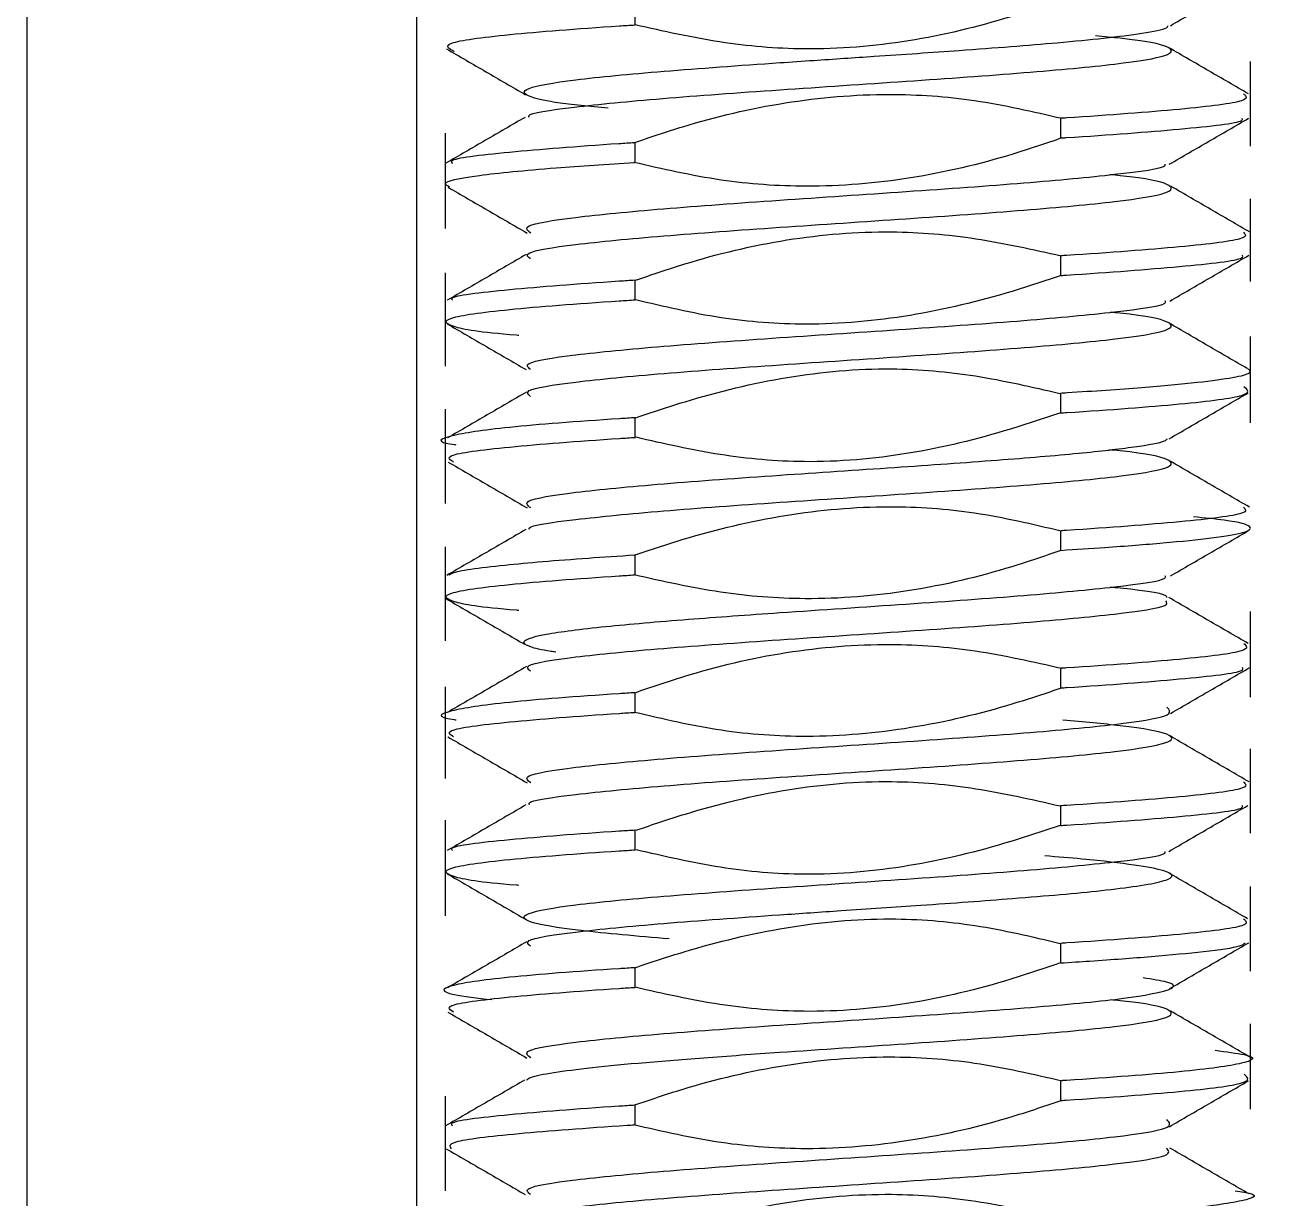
# Model space of a CAD drawing. Header units: millimetres. Extents: x -48 to 1187, y 2 to 839.
# Drawn here: x 116.396 to 118.206, y 368.503 to 370.209 of the extents above; entities that cross this region are included whole.
import ezdxf

# ---------------------------------------------------------------- set-up
doc = ezdxf.new("R2010")
doc.units = ezdxf.units.MM

msp = doc.modelspace()

# ---------------------------------------------------------------- linework, layer by layer
at = {"color": 7, "linetype": 'Continuous', "lineweight": 25}
for p, q in [((116.399246, 366.019202), (116.399246, 374.419202)), ((116.965338, 374.409202), (116.965338, 366.019202)), ((117.282733, 370.237933), (117.282733, 370.209278)), ((118.177789, 370.032975), (118.177789, 370.156124)), ((117.902046, 370.044782), (117.902046, 370.073425)), ((117.006989, 370.05168), (117.006989, 369.913105)), ((117.282733, 370.037849), (117.282733, 370.009381)), ((118.177789, 369.835837), (118.177789, 369.956124)), ((117.902046, 369.844824), (117.902046, 369.873345)), ((117.006989, 369.848621), (117.006989, 369.71311)), ((117.282733, 369.837853), (117.282733, 369.809332)), ((118.177789, 369.63033), (118.177789, 369.756128)), ((117.902046, 369.644837), (117.902046, 369.673286)), ((117.006989, 369.650081), (117.006989, 369.513127)), ((117.282733, 369.637837), (117.282733, 369.609273)), ((117.902046, 369.444943), (117.902046, 369.473401)), ((117.006989, 369.450081), (117.006989, 369.313135)), ((117.282733, 369.437843), (117.282733, 369.409322)), ((118.177789, 369.231212), (118.177789, 369.356128)), ((117.902046, 369.244832), (117.902046, 369.273356)), ((117.006989, 369.24643), (117.006989, 369.113166)), ((117.282733, 369.237867), (117.282733, 369.209345)), ((118.177789, 369.033691), (118.177789, 369.156128)), ((117.902046, 369.044807), (117.902046, 369.073328)), ((117.006989, 369.052393), (117.006989, 368.913174)), ((117.282733, 369.037839), (117.282733, 369.009316)), ((118.177789, 368.833062), (118.177789, 368.956128)), ((117.902046, 368.844802), (117.902046, 368.873337)), ((117.282733, 368.837876), (117.282733, 368.809282)), ((118.177789, 368.632294), (118.177789, 368.756127)), ((117.902046, 368.644796), (117.902046, 368.673424)), ((117.006989, 368.65103), (117.006989, 368.513141)), ((117.282733, 368.637851), (117.282733, 368.609379))]:
    msp.add_line(p, q, dxfattribs=at)
at = {"color": 7, "linetype": 'Continuous', "lineweight": 18}
msp.add_circle((134.392389, 398.419203), 29.029052, dxfattribs=at)
at = {"color": 7, "linetype": 'Continuous', "lineweight": 25}
for points, knots in [([(118.061109, 370.208158), (118.080208, 370.219269), (118.118419, 370.241498), (118.156625, 370.263706), (118.175734, 370.274813)], [0, 0, 0, 0, 0.49983833, 1, 1, 1, 1]), ([(117.900579, 370.244764), (117.876858, 370.236647), (117.757304, 370.195736), (117.589027, 370.166129), (117.404875, 370.181802), (117.324061, 370.200121), (117.283211, 370.209381)], [0, 0, 0, 0, 0.11990593, 0.60430985, 0.79998562, 1, 1, 1, 1]), ([(117.020003, 370.17025), (117.01254, 370.174419), (116.997612, 370.182756), (117.0892, 370.19526), (117.20355, 370.204147), (117.275251, 370.208793), (117.282907, 370.209289)], [0, 0, 0, 0, 0.32055919, 0.64111923, 0.96168014, 1, 1, 1, 1]), ([(117.243817, 370.088225), (117.230195, 370.089465), (117.170703, 370.094878), (117.12216, 370.104452), (117.116317, 370.116946), (117.186816, 370.12943), (117.317856, 370.141891), (117.449359, 370.151333), (117.555186, 370.158547), (117.643706, 370.164499), (117.768713, 370.173059), (117.883096, 370.181874), (117.969104, 370.190185), (118.023918, 370.19742), (118.056339, 370.203521), (118.057442, 370.207214), (118.057759, 370.208276)], [0, 0, 0, 0, 0.0308498, 0.13472817, 0.23860607, 0.3424835, 0.44636046, 0.55019657, 0.57810151, 0.62783509, 0.6993136, 0.79241675, 0.84731862, 0.9076605, 0.97343606, 1, 1, 1, 1]), ([(117.129112, 370.074815), (117.128519, 370.075595), (117.124748, 370.080558), (117.188639, 370.089707), (117.314925, 370.102274), (117.490243, 370.114818), (117.679016, 370.127331), (117.854575, 370.139815), (117.989806, 370.152306), (118.065614, 370.164803), (118.065336, 370.177307), (118.021744, 370.186811), (117.96481, 370.192148), (117.95238, 370.193314)], [0, 0, 0, 0, 0.01973875, 0.12555715, 0.23165341, 0.3380275, 0.44342458, 0.54884962, 0.65427489, 0.75970041, 0.86512616, 0.97055215, 1, 1, 1, 1]), ([(117.008614, 370.174509), (117.027783, 370.163378), (117.066103, 370.141128), (117.104439, 370.118848), (117.123598, 370.107713)], [0, 0, 0, 0, 0.500221748, 1, 1, 1, 1]), ([(118.174508, 370.1091), (118.15529, 370.120226), (118.116877, 370.142465), (118.078498, 370.164745), (118.059321, 370.175878)], [0, 0, 0, 0, 0.50030449, 1, 1, 1, 1]), ([(117.281013, 370.037766), (117.304757, 370.045838), (117.424343, 370.086493), (117.59275, 370.115141), (117.778885, 370.102317), (117.861414, 370.083196), (117.903593, 370.073424)], [0, 0, 0, 0, 0.11893063, 0.59899107, 0.79505105, 1, 1, 1, 1]), ([(118.167608, 370.109193), (118.171321, 370.105779), (118.179565, 370.098201), (118.084914, 370.086461), (117.971865, 370.077922), (117.905038, 370.073618), (117.9026, 370.073461)], [0, 0, 0, 0, 0.28681547, 0.63678006, 0.98674556, 1, 1, 1, 1]), ([(117.122923, 370.074787), (117.103719, 370.063649), (117.065289, 370.041361), (117.026883, 370.01911), (117.007669, 370.007978)], [0, 0, 0, 0, 0.49973216, 1, 1, 1, 1]), ([(117.902527, 370.044813), (117.904973, 370.04497), (117.971839, 370.049261), (118.08177, 370.057783), (118.167605, 370.067108), (118.165881, 370.072286), (118.165545, 370.073295)], [0, 0, 0, 0, 0.01665414, 0.45523856, 0.8938239, 1, 1, 1, 1]), ([(118.059586, 370.006596), (118.078775, 370.01773), (118.117171, 370.040011), (118.155605, 370.062259), (118.174832, 370.073388)], [0, 0, 0, 0, 0.49975243, 1, 1, 1, 1]), ([(117.903384, 370.044894), (117.879658, 370.036768), (117.760125, 369.995828), (117.591603, 369.967512), (117.405576, 369.980662), (117.323097, 369.999574), (117.280927, 370.009243)], [0, 0, 0, 0, 0.118957027, 0.599321842, 0.795141415, 1, 1, 1, 1]), ([(117.282116, 370.037809), (117.274515, 370.037316), (117.202882, 370.032674), (117.092309, 370.023792), (117.011346, 370.014349), (117.016399, 370.009073), (117.01746, 370.007965)], [0, 0, 0, 0, 0.04978181, 0.46915709, 0.88853134, 1, 1, 1, 1]), ([(117.013306, 369.973192), (117.010221, 369.974911), (116.99999, 369.980612), (117.043807, 369.990031), (117.148238, 370.000362), (117.242395, 370.006677), (117.282083, 370.009339)], [0, 0, 0, 0, 0.14304144, 0.47432749, 0.77842668, 1, 1, 1, 1]), ([(117.131363, 369.906411), (117.126705, 369.909863), (117.116424, 369.917483), (117.187543, 369.929284), (117.317125, 369.94181), (117.490746, 369.95435), (117.678867, 369.966891), (117.855667, 369.979419), (117.986003, 369.991935), (118.054443, 370.001041), (118.053605, 370.005972), (118.053475, 370.006738)], [0, 0, 0, 0, 0.10337107, 0.22816923, 0.35296787, 0.47776701, 0.60258705, 0.7274066, 0.85222564, 0.97704415, 1, 1, 1, 1]), ([(117.13089, 369.868807), (117.127402, 369.871656), (117.118813, 369.878673), (117.188206, 369.889856), (117.317363, 369.902356), (117.491033, 369.914856), (117.679387, 369.927356), (117.854797, 369.939856), (117.989839, 369.952356), (118.065858, 369.964856), (118.064443, 369.977356), (118.026947, 369.986172), (117.978376, 369.990823), (117.973325, 369.991306)], [0, 0, 0, 0, 0.06978764, 0.1718288, 0.27386995, 0.37591111, 0.47795227, 0.57999343, 0.68203458, 0.78407574, 0.8861169, 0.98815806, 1, 1, 1, 1]), ([(117.011023, 369.973101), (117.030199, 369.961995), (117.068536, 369.939791), (117.10681, 369.917559), (117.125938, 369.906448)], [0, 0, 0, 0, 0.50021662, 1, 1, 1, 1]), ([(118.177166, 369.90758), (118.158024, 369.918692), (118.119752, 369.940909), (118.08146, 369.963148), (118.062321, 369.974263)], [0, 0, 0, 0, 0.50015971, 1, 1, 1, 1]), ([(117.283746, 369.837876), (117.307459, 369.846023), (117.426986, 369.887093), (117.595399, 369.91617), (117.779931, 369.900962), (117.861098, 369.882615), (117.902234, 369.873318)], [0, 0, 0, 0, 0.11969945, 0.60335245, 0.79898058, 1, 1, 1, 1]), ([(118.167201, 369.907656), (118.170073, 369.904725), (118.177029, 369.897626), (118.084546, 369.886376), (117.971838, 369.877832), (117.904781, 369.873521), (117.902113, 369.87335)], [0, 0, 0, 0, 0.25624916, 0.62057485, 0.98490054, 1, 1, 1, 1]), ([(117.124411, 369.875229), (117.105325, 369.86413), (117.067143, 369.841927), (117.02893, 369.819739), (117.00982, 369.808642)], [0, 0, 0, 0, 0.499883124, 1, 1, 1, 1]), ([(117.902228, 369.844836), (117.904844, 369.845004), (117.971857, 369.849312), (118.082381, 369.857853), (118.168932, 369.867473), (118.166404, 369.872941), (118.165803, 369.874241)], [0, 0, 0, 0, 0.01726698, 0.44231501, 0.86736304, 1, 1, 1, 1]), ([(118.06052, 369.807616), (118.07964, 369.81872), (118.117896, 369.840937), (118.156177, 369.863127), (118.175325, 369.874226)], [0, 0, 0, 0, 0.499800636, 1, 1, 1, 1]), ([(117.902554, 369.84481), (117.878768, 369.836882), (117.759037, 369.79698), (117.59121, 369.766297), (117.406176, 369.780284), (117.32477, 369.799561), (117.283485, 369.809337)], [0, 0, 0, 0, 0.11955982, 0.60181745, 0.7980619, 1, 1, 1, 1]), ([(117.283098, 369.837876), (117.275297, 369.837373), (117.203403, 369.83273), (117.093031, 369.823853), (117.012351, 369.814637), (117.016581, 369.809575), (117.017328, 369.808681)], [0, 0, 0, 0, 0.05209593, 0.48010191, 0.90810788, 1, 1, 1, 1]), ([(117.113932, 369.75758), (117.11279, 369.757667), (117.056819, 369.76192), (117.010068, 369.77034), (117.000281, 369.782843), (117.088341, 369.79533), (117.203451, 369.804205), (117.275228, 369.808847), (117.283003, 369.809349)], [0, 0, 0, 0, 0.005025944, 0.246437784, 0.487849624, 0.729261464, 0.970673304, 1, 1, 1, 1]), ([(117.130961, 369.707996), (117.127286, 369.710947), (117.118421, 369.718065), (117.188108, 369.729349), (117.317327, 369.741849), (117.491045, 369.754349), (117.679112, 369.766849), (117.85563, 369.779349), (117.986574, 369.791849), (118.055699, 369.801305), (118.054067, 369.806595), (118.05372, 369.807718)], [0, 0, 0, 0, 0.0887767, 0.21412588, 0.33947506, 0.46482424, 0.59017341, 0.71552259, 0.84087177, 0.96622095, 1, 1, 1, 1]), ([(117.130829, 369.668973), (117.1275, 369.67174), (117.119157, 369.678675), (117.188409, 369.68979), (117.317613, 369.702314), (117.491416, 369.714851), (117.679816, 369.727387), (117.855202, 369.739911), (117.990135, 369.752426), (118.065992, 369.764931), (118.064297, 369.777426), (118.026899, 369.786206), (117.978616, 369.790818), (117.973872, 369.791271)], [0, 0, 0, 0, 0.06795428, 0.170285, 0.27261611, 0.37494758, 0.47726621, 0.57958448, 0.6819024, 0.78421996, 0.88653715, 0.98885399, 1, 1, 1, 1]), ([(117.009478, 369.774629), (117.028631, 369.763507), (117.066916, 369.741274), (117.105209, 369.719004), (117.124346, 369.707876)], [0, 0, 0, 0, 0.500280466, 1, 1, 1, 1]), ([(118.17341, 369.70913), (118.154271, 369.72025), (118.11601, 369.74248), (118.077787, 369.764739), (118.058684, 369.775863)], [0, 0, 0, 0, 0.50021517, 1, 1, 1, 1]), ([(117.284162, 369.637939), (117.30793, 369.645908), (117.427611, 369.686035), (117.595308, 369.717388), (117.779148, 369.701379), (117.85959, 369.682691), (117.900213, 369.673254)], [0, 0, 0, 0, 0.12012881, 0.60489697, 0.80047447, 1, 1, 1, 1]), ([(118.174084, 369.709097), (118.176207, 369.706966), (118.180564, 369.702591), (118.155084, 369.695867), (118.10335, 369.688816), (118.02195, 369.681448), (117.947609, 369.676212), (117.904588, 369.673449), (117.901385, 369.673243)], [0, 0, 0, 0, 0.17829287, 0.36601369, 0.56266643, 0.76824607, 0.98274739, 1, 1, 1, 1]), ([(117.901388, 369.644795), (117.904456, 369.644993), (117.971945, 369.649335), (118.085914, 369.657914), (118.183733, 369.670405), (118.173334, 369.678736), (118.168134, 369.682902)], [0, 0, 0, 0, 0.01562915, 0.34375343, 0.67187705, 1, 1, 1, 1]), ([(117.125202, 369.675269), (117.10606, 369.664131), (117.067752, 369.641841), (117.029444, 369.619592), (117.010279, 369.60846)], [0, 0, 0, 0, 0.49969289, 1, 1, 1, 1]), ([(118.059141, 369.60712), (118.078271, 369.618257), (118.116554, 369.640544), (118.154849, 369.662794), (118.174007, 369.673925)], [0, 0, 0, 0, 0.49972249, 1, 1, 1, 1]), ([(117.900225, 369.644726), (117.876476, 369.636697), (117.756847, 369.596253), (117.588958, 369.565445), (117.40525, 369.581658), (117.32488, 369.60011), (117.284331, 369.609419)], [0, 0, 0, 0, 0.12016968, 0.60533429, 0.80088106, 1, 1, 1, 1]), ([(117.28325, 369.63787), (117.275551, 369.637372), (117.203837, 369.632739), (117.086443, 369.623875), (117.007963, 369.611393), (116.990202, 369.602955), (117.021422, 369.598686), (117.022172, 369.598583)], [0, 0, 0, 0, 0.03824387, 0.35622068, 0.67419773, 0.99217502, 1, 1, 1, 1]), ([(117.019154, 369.573279), (117.01413, 369.576442), (117.002486, 369.583774), (117.090105, 369.59527), (117.20373, 369.604158), (117.275559, 369.608808), (117.283312, 369.60931)], [0, 0, 0, 0, 0.26352699, 0.61075726, 0.9579883, 1, 1, 1, 1]), ([(117.131215, 369.506696), (117.126763, 369.510081), (117.116832, 369.517633), (117.188017, 369.529352), (117.317787, 369.54185), (117.486034, 369.553959), (117.658387, 369.56543), (117.810108, 369.576059), (117.930699, 369.586014), (118.011143, 369.595295), (118.052139, 369.602321), (118.055775, 369.606251), (118.056758, 369.607314)], [0, 0, 0, 0, 0.10081056, 0.22489155, 0.34897253, 0.47304192, 0.58537058, 0.69106596, 0.79011628, 0.88251048, 0.96823826, 1, 1, 1, 1]), ([(117.129454, 369.475184), (117.129019, 369.4759), (117.126048, 369.480783), (117.190473, 369.489839), (117.316528, 369.502333), (117.491063, 369.514895), (117.679287, 369.527218), (117.85484, 369.539648), (117.989923, 369.552093), (118.065896, 369.564577), (118.064477, 369.577096), (118.026371, 369.585996), (117.977078, 369.590732), (117.971452, 369.591272)], [0, 0, 0, 0, 0.01846817, 0.12598422, 0.23350039, 0.34101669, 0.44852484, 0.55604683, 0.66357016, 0.77109483, 0.87862085, 0.98614822, 1, 1, 1, 1]), ([(117.01115, 369.573428), (117.030287, 369.562313), (117.068549, 369.54009), (117.106766, 369.517843), (117.125868, 369.506724)], [0, 0, 0, 0, 0.50017905, 1, 1, 1, 1]), ([(118.175934, 369.507906), (118.156769, 369.519025), (118.118459, 369.541249), (118.08014, 369.56351), (118.060991, 369.574634)], [0, 0, 0, 0, 0.50027343, 1, 1, 1, 1]), ([(117.281283, 369.437804), (117.305061, 369.445766), (117.424762, 369.485848), (117.59281, 369.515631), (117.778527, 369.502643), (117.860557, 369.483251), (117.902318, 369.473379)], [0, 0, 0, 0, 0.119201927, 0.60007894, 0.796405774, 1, 1, 1, 1]), ([(118.167235, 369.507981), (118.170285, 369.504969), (118.177551, 369.497792), (118.084763, 369.486455), (117.971938, 369.4779), (117.904835, 369.47358), (117.902143, 369.473407)], [0, 0, 0, 0, 0.26154217, 0.62321247, 0.98488362, 1, 1, 1, 1]), ([(117.902029, 369.444942), (117.923671, 369.446364), (117.97867, 369.449978), (118.056321, 369.45601), (118.127527, 369.463249), (118.174094, 369.47115), (118.182241, 369.479711), (118.157424, 369.487285), (118.110782, 369.492007), (118.094512, 369.493654)], [0, 0, 0, 0, 0.08763324, 0.22270138, 0.37134945, 0.53356128, 0.70931925, 0.89860426, 1, 1, 1, 1]), ([(117.124066, 369.475195), (117.10494, 369.464096), (117.066673, 369.441891), (117.028374, 369.419709), (117.009217, 369.408614)], [0, 0, 0, 0, 0.49982192, 1, 1, 1, 1]), ([(118.061154, 369.407661), (118.080256, 369.418756), (118.118468, 369.44095), (118.156706, 369.463131), (118.175828, 369.474223)], [0, 0, 0, 0, 0.49989694, 1, 1, 1, 1]), ([(117.902007, 369.444841), (117.878299, 369.43667), (117.758797, 369.395478), (117.590245, 369.367052), (117.405, 369.381369), (117.323187, 369.399871), (117.281522, 369.409294)], [0, 0, 0, 0, 0.119327712, 0.601493909, 0.797050279, 1, 1, 1, 1]), ([(117.282212, 369.43781), (117.259317, 369.436302), (117.185235, 369.431422), (117.080895, 369.422622), (117.018838, 369.414361), (117.013575, 369.409528), (117.012546, 369.408582)], [0, 0, 0, 0, 0.15522854, 0.50227782, 0.90262254, 1, 1, 1, 1]), ([(117.113757, 369.357578), (117.112773, 369.357653), (117.056914, 369.361892), (117.010173, 369.370299), (117.000202, 369.382804), (117.088206, 369.395298), (117.203169, 369.40417), (117.274726, 369.408804), (117.282297, 369.409294)], [0, 0, 0, 0, 0.00433619, 0.2461, 0.48786409, 0.72962847, 0.97139315, 1, 1, 1, 1]), ([(117.167495, 369.297007), (117.165221, 369.297311), (117.146604, 369.299799), (117.129389, 369.304406), (117.114545, 369.312711), (117.142447, 369.322656), (117.230936, 369.333934), (117.353164, 369.344415), (117.505007, 369.355286), (117.679254, 369.366885), (117.855757, 369.379403), (117.986701, 369.391916), (118.055744, 369.40136), (118.054087, 369.40663), (118.053739, 369.407735)], [0, 0, 0, 0, 0.00827409, 0.06774879, 0.12538016, 0.23461826, 0.33656915, 0.43121618, 0.51854388, 0.63140914, 0.74428823, 0.85716695, 0.97004531, 1, 1, 1, 1]), ([(118.055605, 369.376366), (118.055735, 369.376696), (118.057505, 369.381192), (118.026671, 369.386167), (117.978489, 369.390812), (117.973528, 369.39129)], [0, 0, 0, 0, 0.06628209, 0.90386046, 1, 1, 1, 1]), ([(117.00718, 369.375126), (117.026348, 369.36401), (117.064668, 369.341786), (117.103014, 369.319537), (117.12218, 369.308417)], [0, 0, 0, 0, 0.50018559, 1, 1, 1, 1]), ([(117.130781, 369.269394), (117.127616, 369.272048), (117.119482, 369.278868), (117.188235, 369.289856), (117.317135, 369.302356), (117.490892, 369.314856), (117.679074, 369.327356), (117.855193, 369.339856), (117.987813, 369.352356), (118.060054, 369.362941), (118.055943, 369.36936), (118.0545, 369.371612)], [0, 0, 0, 0, 0.07788664, 0.2001741, 0.32246156, 0.44474902, 0.56703648, 0.68932394, 0.8116114, 0.93389886, 1, 1, 1, 1]), ([(118.174027, 369.309613), (118.154836, 369.320725), (118.11647, 369.342937), (118.078166, 369.365178), (118.059022, 369.376294)], [0, 0, 0, 0, 0.50020774, 1, 1, 1, 1]), ([(117.282352, 369.237808), (117.306061, 369.245978), (117.425563, 369.287155), (117.594138, 369.315437), (117.779656, 369.301481), (117.86171, 369.282881), (117.903569, 369.273393)], [0, 0, 0, 0, 0.11919069, 0.60075864, 0.79633349, 1, 1, 1, 1]), ([(118.167781, 369.309643), (118.1718, 369.306049), (118.180481, 369.298288), (118.085047, 369.286376), (117.971872, 369.277846), (117.905048, 369.273549), (117.902593, 369.273391)], [0, 0, 0, 0, 0.29728669, 0.64206738, 0.98684808, 1, 1, 1, 1]), ([(117.1251, 369.275961), (117.105927, 369.264825), (117.067563, 369.242542), (117.02917, 369.220289), (117.009965, 369.209158)], [0, 0, 0, 0, 0.49977082, 1, 1, 1, 1]), ([(117.902653, 369.244871), (117.905085, 369.245028), (117.971899, 369.249323), (118.082499, 369.257853), (118.169408, 369.26758), (118.166596, 369.273155), (118.165886, 369.274562)], [0, 0, 0, 0, 0.01589867, 0.43686131, 0.85782396, 1, 1, 1, 1]), ([(118.061372, 369.207757), (118.080579, 369.218896), (118.119016, 369.241189), (118.157437, 369.26344), (118.176659, 369.274573)], [0, 0, 0, 0, 0.49968643, 1, 1, 1, 1]), ([(117.903736, 369.244882), (117.879965, 369.236895), (117.760288, 369.196686), (117.592136, 369.167251), (117.406215, 369.18004), (117.323974, 369.199401), (117.282048, 369.209272)], [0, 0, 0, 0, 0.11908501, 0.5995464, 0.79585138, 1, 1, 1, 1]), ([(117.282595, 369.237858), (117.274907, 369.23736), (117.203276, 369.232724), (117.086093, 369.223854), (117.00777, 369.211367), (116.990383, 369.202899), (117.021962, 369.1986), (117.022931, 369.198468)], [0, 0, 0, 0, 0.03814908, 0.35541576, 0.67268244, 0.98994911, 1, 1, 1, 1]), ([(117.019154, 369.173592), (117.014253, 369.176675), (117.002728, 369.183926), (117.089806, 369.19533), (117.203139, 369.204198), (117.274815, 369.208833), (117.282486, 369.209329)], [0, 0, 0, 0, 0.25872291, 0.60840617, 0.95808943, 1, 1, 1, 1]), ([(117.131235, 369.106914), (117.126866, 369.110226), (117.117001, 369.117704), (117.187727, 369.129349), (117.317243, 369.141849), (117.490806, 369.154349), (117.67916, 369.166849), (117.854824, 369.179349), (117.989144, 369.191849), (118.068149, 369.204349), (118.059939, 369.212683), (118.055834, 369.216849)], [0, 0, 0, 0, 0.09037322, 0.20407656, 0.31777991, 0.43148326, 0.54518661, 0.65888996, 0.7725933, 0.88629665, 1, 1, 1, 1]), ([(117.129617, 369.074722), (117.129038, 369.0756), (117.125713, 369.080644), (117.190477, 369.089856), (117.31696, 369.102356), (117.491413, 369.114856), (117.679604, 369.127356), (117.854993, 369.139856), (117.990157, 369.152356), (118.065341, 369.164856), (118.066565, 369.177356), (118.01043, 369.18839), (117.934775, 369.195258), (117.90502, 369.197959)], [0, 0, 0, 0, 0.02137077, 0.1228015, 0.22423222, 0.32566295, 0.42709368, 0.5285244, 0.62995513, 0.73138586, 0.83281659, 0.93424731, 1, 1, 1, 1]), ([(117.010793, 369.173582), (117.029984, 369.162459), (117.068344, 369.140227), (117.106668, 369.117955), (117.125818, 369.106825)], [0, 0, 0, 0, 0.50029364, 1, 1, 1, 1]), ([(118.17561, 369.108153), (118.156463, 369.11928), (118.118186, 369.141525), (118.079897, 369.163798), (118.060761, 369.17493)], [0, 0, 0, 0, 0.50022084, 1, 1, 1, 1]), ([(117.28456, 369.037935), (117.3083, 369.04599), (117.427907, 369.086572), (117.595906, 369.117067), (117.779668, 369.10092), (117.860104, 369.082532), (117.900686, 369.073254)], [0, 0, 0, 0, 0.12013037, 0.60523157, 0.80082754, 1, 1, 1, 1]), ([(118.167325, 369.108207), (118.170547, 369.105092), (118.17808, 369.09781), (118.084921, 369.086376), (117.971865, 369.077814), (117.904501, 369.073486), (117.901554, 369.073296)], [0, 0, 0, 0, 0.26759269, 0.62560753, 0.98362237, 1, 1, 1, 1]), ([(117.124289, 369.07475), (117.105202, 369.063643), (117.067015, 369.041422), (117.028819, 369.019223), (117.009715, 369.008119)], [0, 0, 0, 0, 0.499834446, 1, 1, 1, 1]), ([(117.901634, 369.04478), (117.904539, 369.044967), (117.971875, 369.049293), (118.08221, 369.057853), (118.168125, 369.067274), (118.166093, 369.072542), (118.165668, 369.073644)], [0, 0, 0, 0, 0.019522976, 0.452544691, 0.885566405, 1, 1, 1, 1]), ([(118.058987, 369.007051), (118.078062, 369.018153), (118.116225, 369.040366), (118.154432, 369.062555), (118.173543, 369.073654)], [0, 0, 0, 0, 0.49982113, 1, 1, 1, 1]), ([(117.283392, 369.037881), (117.275565, 369.037376), (117.203623, 369.032731), (117.092801, 369.023853), (117.011694, 369.014455), (117.016507, 369.00921), (117.017495, 369.008133)], [0, 0, 0, 0, 0.05128203, 0.47134761, 0.89141318, 1, 1, 1, 1]), ([(117.900908, 369.044738), (117.877134, 369.036787), (117.757435, 368.996759), (117.589764, 368.965332), (117.405768, 368.9811), (117.325209, 368.999904), (117.284507, 369.009405)], [0, 0, 0, 0, 0.12005958, 0.60447205, 0.80016242, 1, 1, 1, 1]), ([(117.114012, 368.957564), (117.112799, 368.957656), (117.05676, 368.961915), (117.010004, 368.97034), (117.00033, 368.982843), (117.088491, 368.99533), (117.203699, 369.004208), (117.275552, 369.008852), (117.283373, 369.009358)], [0, 0, 0, 0, 0.00534101, 0.24663774, 0.48793446, 0.72923118, 0.9705279, 1, 1, 1, 1]), ([(117.332693, 368.879692), (117.286159, 368.883744), (117.191781, 368.891963), (117.120259, 368.904349), (117.116852, 368.916849), (117.186648, 368.929349), (117.317941, 368.941849), (117.491176, 368.954349), (117.67937, 368.966849), (117.855929, 368.979349), (117.986417, 368.991849), (118.05502, 369.001093), (118.053822, 369.00617), (118.053608, 369.00708)], [0, 0, 0, 0, 0.09543458, 0.193559802, 0.291685024, 0.389810246, 0.487935468, 0.58606069, 0.684185912, 0.782311133, 0.880436355, 0.978561577, 1, 1, 1, 1]), ([(117.130804, 368.869199), (117.12758, 368.871892), (117.119369, 368.878753), (117.188365, 368.889795), (117.317288, 368.902308), (117.461719, 368.912724), (117.591277, 368.921522), (117.708413, 368.929424), (117.843758, 368.939156), (117.949435, 368.948458), (118.016364, 368.956766), (118.05299, 368.963709), (118.067929, 368.971108), (118.056036, 368.978968), (118.011639, 368.987288), (117.951077, 368.994528), (117.897109, 368.998996), (117.878506, 369.000536)], [0, 0, 0, 0, 0.06140636, 0.156442851, 0.251479697, 0.346462843, 0.392667762, 0.452894209, 0.527091891, 0.615198847, 0.66469967, 0.71770752, 0.774219627, 0.834233044, 0.897744637, 0.964751091, 1, 1, 1, 1]), ([(117.009742, 368.974564), (117.028857, 368.963454), (117.067074, 368.941241), (117.105287, 368.919002), (117.124386, 368.907886)], [0, 0, 0, 0, 0.50019835, 1, 1, 1, 1]), ([(118.173398, 368.909059), (118.154276, 368.920166), (118.116047, 368.94237), (118.077861, 368.9646), (118.058776, 368.975711)], [0, 0, 0, 0, 0.50020168, 1, 1, 1, 1]), ([(117.28266, 368.83788), (117.306445, 368.845804), (117.426176, 368.885693), (117.593939, 368.916681), (117.778684, 368.902202), (117.859843, 368.883024), (117.900947, 368.873311)], [0, 0, 0, 0, 0.11970401, 0.60254987, 0.79870875, 1, 1, 1, 1]), ([(118.167515, 368.909061), (118.171261, 368.905668), (118.179609, 368.898109), (118.085283, 368.886396), (117.97197, 368.877831), (117.904597, 368.873501), (117.90165, 368.873311)], [0, 0, 0, 0, 0.28467941, 0.63434404, 0.98400889, 1, 1, 1, 1]), ([(117.12538, 368.875572), (117.106219, 368.864437), (117.067871, 368.842152), (117.029504, 368.81991), (117.010308, 368.808782)], [0, 0, 0, 0, 0.49968368, 1, 1, 1, 1]), ([(117.90157, 368.844771), (117.915934, 368.845707), (117.964047, 368.848841), (118.039585, 368.854422), (118.115253, 368.861738), (118.163785, 368.868387), (118.168232, 368.872597), (118.169852, 368.87413)], [0, 0, 0, 0, 0.09580661, 0.32091452, 0.57015691, 0.84350275, 1, 1, 1, 1]), ([(118.060141, 368.807407), (118.079281, 368.818543), (118.117578, 368.840826), (118.155873, 368.863077), (118.17503, 368.874208)], [0, 0, 0, 0, 0.499760982, 1, 1, 1, 1]), ([(117.282706, 368.837875), (117.275089, 368.837383), (117.20347, 368.832764), (117.087374, 368.823917), (117.003827, 368.811445), (116.997755, 368.800598), (117.053693, 368.793912), (117.074754, 368.791395)], [0, 0, 0, 0, 0.0319682, 0.30057841, 0.56918927, 0.83780079, 1, 1, 1, 1]), ([(117.900724, 368.844774), (117.877006, 368.836644), (117.757463, 368.795671), (117.589133, 368.76626), (117.404854, 368.781778), (117.323921, 368.800101), (117.282977, 368.80937)], [0, 0, 0, 0, 0.119836401, 0.603994709, 0.79965888, 1, 1, 1, 1]), ([(117.131297, 368.706719), (117.126691, 368.710168), (117.116525, 368.717781), (117.187838, 368.72952), (117.317636, 368.741962), (117.49126, 368.754319), (117.679796, 368.766859), (117.854925, 368.77935), (117.990957, 368.791854), (118.062869, 368.804353), (118.073778, 368.81477), (118.03476, 368.821019), (118.021754, 368.823103)], [0, 0, 0, 0, 0.08879309, 0.19600415, 0.3032141, 0.41040778, 0.51760641, 0.62480502, 0.73200361, 0.83920218, 0.94640073, 1, 1, 1, 1]), ([(117.019233, 368.773129), (117.014069, 368.776338), (117.002198, 368.783716), (117.089899, 368.79526), (117.203455, 368.804146), (117.275164, 368.808792), (117.282823, 368.809288)], [0, 0, 0, 0, 0.26644919, 0.61253292, 0.95861755, 1, 1, 1, 1]), ([(117.12546, 368.674188), (117.126232, 368.675296), (117.128636, 368.678746), (117.156937, 368.684612), (117.209528, 368.691859), (117.285757, 368.699327), (117.381587, 368.70702), (117.513199, 368.716355), (117.679135, 368.727344), (117.854545, 368.739828), (117.989739, 368.752323), (118.065848, 368.764821), (118.064435, 368.777324), (118.027068, 368.786129), (117.978657, 368.790768), (117.973766, 368.791236)], [0, 0, 0, 0, 0.02848625, 0.08868728, 0.15079, 0.21479365, 0.28069746, 0.34850061, 0.4550722, 0.56166181, 0.66825158, 0.7748415, 0.88143159, 0.98802184, 1, 1, 1, 1]), ([(118.17694, 368.707821), (118.157732, 368.71895), (118.11934, 368.741195), (118.080923, 368.763481), (118.061726, 368.774617)], [0, 0, 0, 0, 0.50030509, 1, 1, 1, 1]), ([(117.010566, 368.773273), (117.029758, 368.762146), (117.068127, 368.739902), (117.106452, 368.717629), (117.125606, 368.706497)], [0, 0, 0, 0, 0.50021106, 1, 1, 1, 1]), ([(117.281123, 368.637767), (117.30486, 368.64586), (117.424424, 368.686625), (117.592879, 368.715131), (117.778996, 368.702211), (117.861527, 368.683163), (117.903719, 368.673425)], [0, 0, 0, 0, 0.11892917, 0.59905032, 0.79502516, 1, 1, 1, 1]), ([(118.126204, 368.717686), (118.142322, 368.715606), (118.190674, 368.709365), (118.176802, 368.698948), (118.087405, 368.686459), (117.97185, 368.67792), (117.905063, 368.673618), (117.902645, 368.673463)], [0, 0, 0, 0, 0.14133926, 0.42401848, 0.70669841, 0.98937904, 1, 1, 1, 1]), ([(117.122307, 368.674364), (117.103145, 368.663251), (117.064808, 368.641019), (117.026482, 368.618809), (117.007312, 368.6077)], [0, 0, 0, 0, 0.499830102, 1, 1, 1, 1]), ([(117.902585, 368.64483), (117.905007, 368.644986), (117.971819, 368.649276), (118.085458, 368.657798), (118.183582, 368.67028), (118.173365, 368.678618), (118.168257, 368.682788)], [0, 0, 0, 0, 0.012377793, 0.34158466, 0.670792063, 1, 1, 1, 1]), ([(118.059621, 368.606623), (118.078755, 368.617731), (118.117035, 368.639954), (118.15537, 368.662154), (118.174545, 368.673258)], [0, 0, 0, 0, 0.49982913, 1, 1, 1, 1]), ([(117.282155, 368.637814), (117.274543, 368.637321), (117.2029, 368.632678), (117.092144, 368.623796), (117.01098, 368.614262), (117.016342, 368.608892), (117.017541, 368.607692)], [0, 0, 0, 0, 0.04939495, 0.46486959, 0.88034325, 1, 1, 1, 1]), ([(117.903548, 368.644899), (117.879817, 368.63679), (117.760268, 368.595945), (117.591781, 368.567533), (117.405694, 368.580544), (117.323176, 368.599533), (117.280986, 368.609242)], [0, 0, 0, 0, 0.118936401, 0.599142397, 0.795049187, 1, 1, 1, 1]), ([(117.131009, 368.507916), (117.127291, 368.510868), (117.118322, 368.517987), (117.187887, 368.529287), (117.317052, 368.541812), (117.490709, 368.554352), (117.679081, 368.566892), (117.854807, 368.579419), (117.989162, 368.591935), (118.068173, 368.604441), (118.059932, 368.612769), (118.055812, 368.616933)], [0, 0, 0, 0, 0.08131707, 0.19614176, 0.31096689, 0.42579246, 0.54063488, 0.65547686, 0.77031837, 0.88515942, 1, 1, 1, 1]), ([(117.015787, 368.57458), (117.01364, 368.577912), (117.008882, 368.585299), (117.103587, 368.596643), (117.213504, 368.604929), (117.278524, 368.609109), (117.282104, 368.609339)], [0, 0, 0, 0, 0.28716089, 0.63675903, 0.97999497, 1, 1, 1, 1]), ([(117.130706, 368.469639), (117.127707, 368.472211), (117.119851, 368.47895), (117.188448, 368.489856), (117.317328, 368.502356), (117.491102, 368.514856), (117.679349, 368.527356), (117.855084, 368.539856), (117.988903, 368.552356), (118.065614, 368.564263), (118.058631, 368.572004), (118.055407, 368.575578)], [0, 0, 0, 0, 0.07283673, 0.19082914, 0.30882155, 0.42681397, 0.54480638, 0.66279879, 0.78079121, 0.89878362, 1, 1, 1, 1]), ([(118.175226, 368.508907), (118.156087, 368.520005), (118.117819, 368.542196), (118.079589, 368.564403), (118.060479, 368.575503)], [0, 0, 0, 0, 0.50011982, 1, 1, 1, 1]), ([(117.00829, 368.574498), (117.027461, 368.563397), (117.06579, 368.541203), (117.104105, 368.518983), (117.123255, 368.507877)], [0, 0, 0, 0, 0.50019377, 1, 1, 1, 1]), ([(117.283926, 368.437886), (117.307642, 368.446024), (117.427178, 368.487042), (117.595546, 368.516303), (117.779932, 368.500916), (117.860964, 368.482586), (117.901989, 368.473306)], [0, 0, 0, 0, 0.11977814, 0.6037246, 0.79937592, 1, 1, 1, 1]), ([(118.15511, 368.513318), (118.159764, 368.512667), (118.194198, 368.507849), (118.174544, 368.498861), (118.088161, 368.486376), (117.97181, 368.47783), (117.904734, 368.473516), (117.902025, 368.473342)], [0, 0, 0, 0, 0.04886077, 0.36152134, 0.67418191, 0.98684248, 1, 1, 1, 1])]:
    msp.add_open_spline(points, degree=3, knots=knots, dxfattribs=at)

doc.saveas('drawing.dxf')
